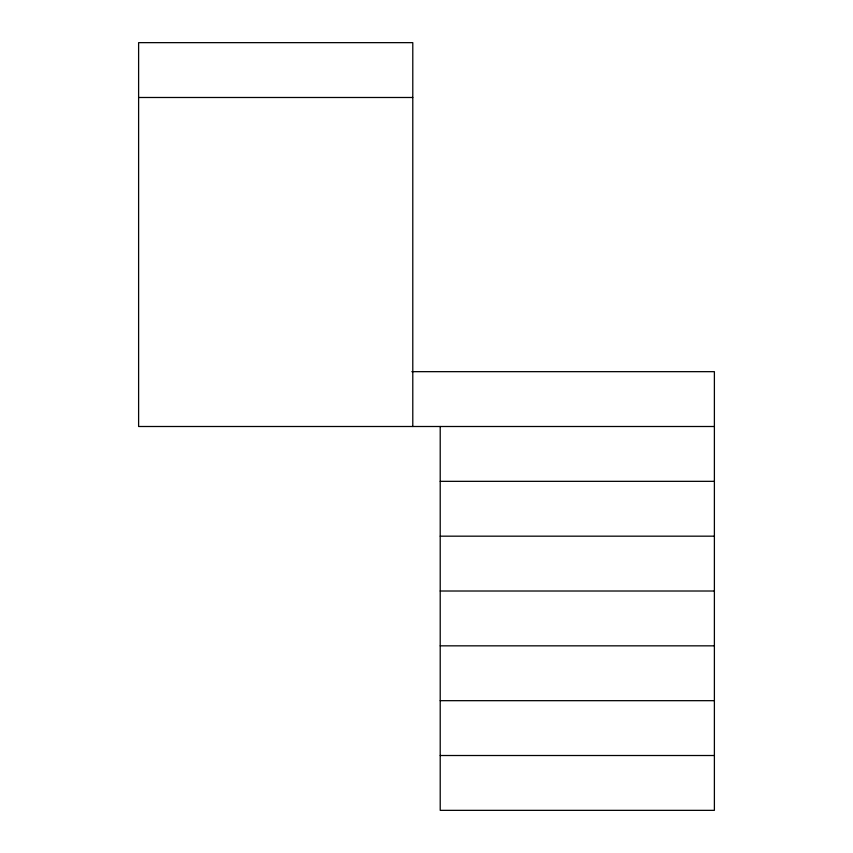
<?xml version="1.0" encoding="UTF-8"?>
<svg xmlns="http://www.w3.org/2000/svg" width="853" height="853" viewBox="0 0 853 853"><rect width="100%" height="100%" fill="white"/><g stroke="black" fill="none" stroke-linecap="round" stroke-linejoin="round"><path stroke-width="1.28" d="M138.612 97.487L412.788 97.487M411.839 371.663L714.387 371.663L714.387 810.35L440.212 810.35L440.212 426.5M714.387 426.5L138.612 426.5L138.612 42.65L412.788 42.65L412.788 426.5M440.212 481.337L714.387 481.337M440.212 536.174L714.387 536.174M440.212 591.012L714.387 591.012M440.212 645.838L714.387 645.838M440.212 700.676L714.387 700.676M440.212 755.513L714.387 755.513"/></g></svg>
